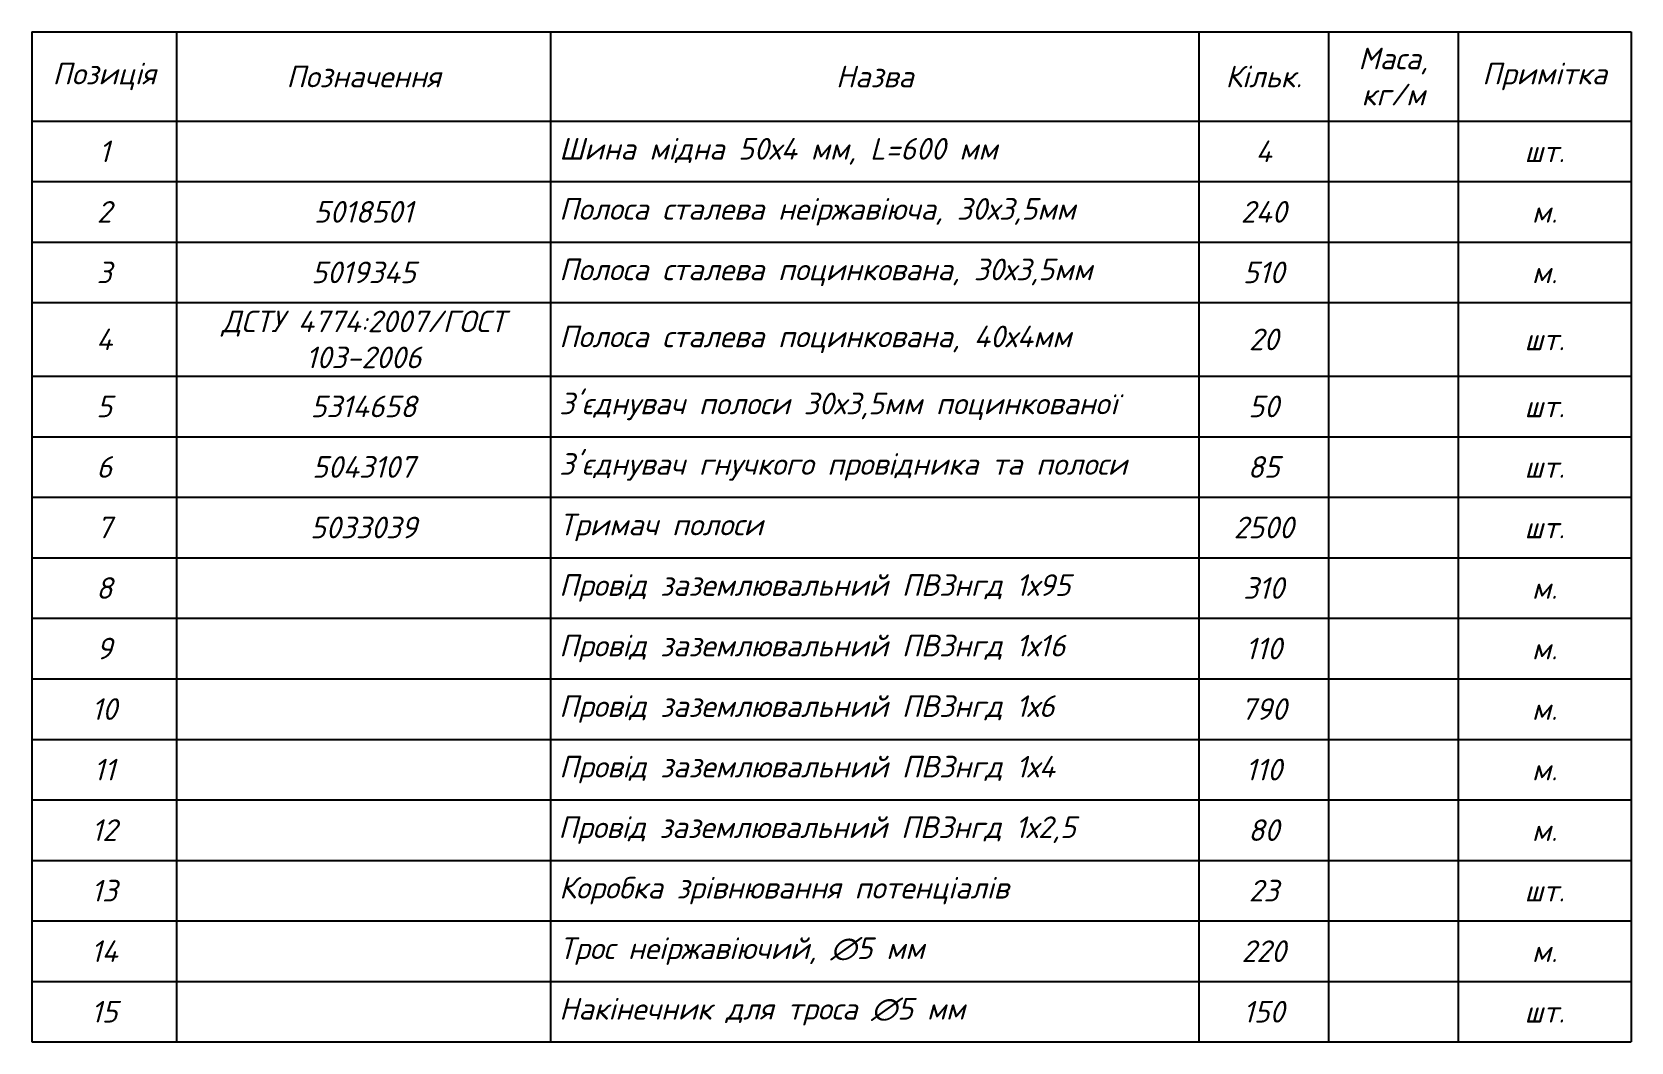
# Model space of a CAD drawing. Header units: millimetres. Extents: x 0 to 878967, y 0 to 534985.
# Drawn here: x 244686 to 263186, y 99556 to 111236 of the extents above; entities that cross this region are included whole.
import ezdxf

# ---------------------------------------------------------------- set-up
doc = ezdxf.new("R2010")
doc.units = ezdxf.units.MM
doc.styles.add('GOST 2.304', font='isocpeui.ttf')

# ---------------------------------------------------------------- blocks, each defined once
blk = doc.blocks.new('*T21')
at = {"color": 0, "linetype": 'ByBlock', "lineweight": -2, "ltscale": 100, "transparency": 16777216}
for p, q in [((0, 0), (18500, 0)), ((0, 0), (0, -11680)), ((1672, 0), (1672, -11680)), ((6000, 0), (6000, -11680)), ((13500, 0), (13500, -11680)), ((15000, 0), (15000, -11680)), ((16500, 0), (16500, -11680)), ((18500, 0), (18500, -11680)), ((0, -1030), (18500, -1030)), ((0, -1730), (18500, -1730)), ((0, -2430), (18500, -2430)), ((0, -3130), (18500, -3130)), ((0, -3980), (18500, -3980)), ((0, -4680), (18500, -4680)), ((0, -5380), (18500, -5380)), ((0, -6080), (18500, -6080)), ((0, -6780), (18500, -6780)), ((0, -7480), (18500, -7480)), ((0, -8180), (18500, -8180)), ((0, -8880), (18500, -8880)), ((0, -9580), (18500, -9580)), ((0, -10280), (18500, -10280)), ((0, -10980), (18500, -10980)), ((0, -11680), (18500, -11680))]:
    blk.add_line(p, q, dxfattribs=at)
at = {"color": 0, "ltscale": 100, "transparency": 16777216, "char_height": 250, "style": 'GOST 2.304'}
for s, insert, width, attachment_point in [('Маса, кг/м', (15750, -515), 1300, 5), ('Позиція', (836, -515), 1471.99, 5), ('Примітка', (17500, -515), 1800, 5), ('Позначення', (3836, -515), 4128.01, 5), ('Назва', (9750, -515), 7300, 5), ('Кільк.', (14250, -515), 1300, 5), ('1', (836, -1380), 1471.99, 5), ('Шина мідна 50х4 мм, L=600 мм', (6100, -1380), 7300, 4), ('4', (14250, -1380), 1300, 5), ('шт.', (17500, -1380), 1800, 5), ('2', (836, -2080), 1471.99, 5), ('5018501', (3836, -2080), 4128.01, 5), ('Полоса сталева неіржавіюча, 30х3,5мм', (6100, -2080), 7300, 4), ('240', (14250, -2080), 1300, 5), ('м.', (17500, -2080), 1800, 5), ('3', (836, -2780), 1471.99, 5), ('5019345', (3836, -2780), 4128.01, 5), ('Полоса сталева поцинкована, 30х3,5мм', (6100, -2780), 7300, 4), ('510', (14250, -2780), 1300, 5), ('м.', (17500, -2780), 1800, 5), ('{\\C256;ДСТУ 4774:2007/ГОСТ 103-2006}', (3836, -3555), 4128.01, 5), ('4', (836, -3555), 1471.99, 5), ('Полоса сталева поцинкована, 40х4мм', (6100, -3555), 7300, 4), ('20', (14250, -3555), 1300, 5), ('шт.', (17500, -3555), 1800, 5), ('5', (836, -4330), 1471.99, 5), ('5314658', (3836, -4330), 4128.01, 5), ("З'єднувач полоси 30х3,5мм поцинкованої ", (6100, -4330), 7300, 4), ('50', (14250, -4330), 1300, 5), ('шт.', (17500, -4330), 1800, 5), ('6', (836, -5030), 1471.99, 5), ('5043107', (3836, -5030), 4128.01, 5), ("З'єднувач гнучкого провідника та полоси", (6100, -5030), 7300, 4), ('85', (14250, -5030), 1300, 5), ('шт.', (17500, -5030), 1800, 5), ('7', (836, -5730), 1471.99, 5), ('5033039', (3836, -5730), 4128.01, 5), ('Тримач полоси', (6100, -5730), 7300, 4), ('2500', (14250, -5730), 1300, 5), ('шт.', (17500, -5730), 1800, 5), ('Провід заземлювальний ПВ3нгд 1х95', (6100, -6430), 7300, 4), ('8', (836, -6430), 1471.99, 5), ('310', (14250, -6430), 1300, 5), ('м.', (17500, -6430), 1800, 5), ('9', (836, -7130), 1471.99, 5), ('Провід заземлювальний ПВ3нгд 1х16', (6100, -7130), 7300, 4), ('110', (14250, -7130), 1300, 5), ('м.', (17500, -7130), 1800, 5), ('10', (836, -7830), 1471.99, 5), ('Провід заземлювальний ПВ3нгд 1х6', (6100, -7830), 7300, 4), ('790', (14250, -7830), 1300, 5), ('м.', (17500, -7830), 1800, 5), ('11', (836, -8530), 1471.99, 5), ('Провід заземлювальний ПВ3нгд 1х4', (6100, -8530), 7300, 4), ('110', (14250, -8530), 1300, 5), ('м.', (17500, -8530), 1800, 5), ('12', (836, -9230), 1471.99, 5), ('Провід заземлювальний ПВ3нгд 1х2,5', (6090, -9230), 7320, 4), ('80', (14250, -9230), 1300, 5), ('м.', (17500, -9230), 1800, 5), ('13', (836, -9930), 1471.99, 5), ('Коробка зрівнювання потенціалів', (6100, -9930), 7300, 4), ('23', (14250, -9930), 1300, 5), ('шт.', (17500, -9930), 1800, 5), ('14', (836, -10630), 1471.99, 5), ('Трос неіржавіючий, ∅5 мм', (6100, -10630), 7300, 4), ('220', (14250, -10630), 1300, 5), ('м.', (17500, -10630), 1800, 5), ('15', (836, -11330), 1471.99, 5), ('Накінечник для троса ∅5 мм^J', (6100, -11330), 7300, 4), ('150', (14250, -11330), 1300, 5), ('шт.', (17500, -11330), 1800, 5)]:
    blk.add_mtext(s, dxfattribs=dict(at, insert=insert, width=width, attachment_point=attachment_point))

msp = doc.modelspace()

# ---------------------------------------------------------------- block references
msp.add_blockref('*T21', (244685.8, 111236))

doc.saveas('drawing.dxf')
